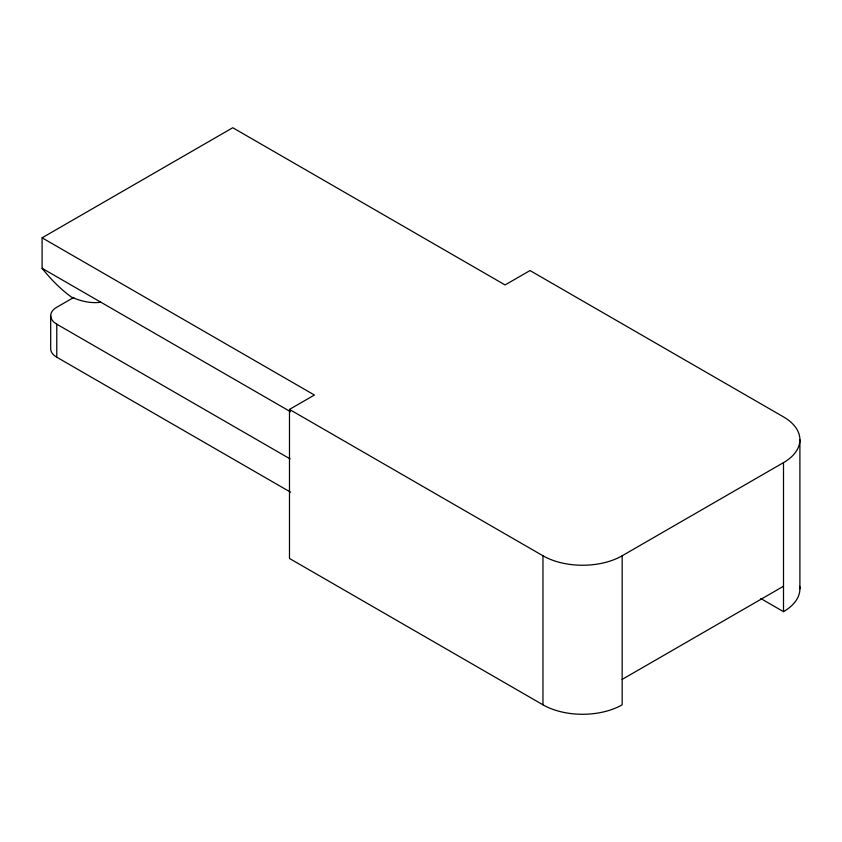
<?xml version="1.0" encoding="UTF-8"?>
<svg xmlns="http://www.w3.org/2000/svg" width="842" height="842" viewBox="0 0 842 842"><rect width="100%" height="100%" fill="white"/><g stroke="black" fill="none" stroke-linecap="round" stroke-linejoin="round"><path stroke-width="1.26" d="M100.766 302.162A90.61 47.741 52.2 0 1 71.433 297.079A90.61 43.289 56.4 0 1 42.1 268.293L42.1 237.812L232.771 127.731L505.084 284.943L530.018 270.556L783.502 416.895A56.004 32.333 0 0 1 783.502 462.626L783.502 611.66L760.779 598.546M73.812 297.405L56.772 307.246A20.745 11.977 0 0 0 56.772 324.181L56.772 357.208L290.585 492.191M783.502 462.626L622.164 555.773L622.164 704.807A56.004 32.333 0 0 1 542.964 704.807L289.48 558.457L289.48 409.423L314.413 395.024L42.1 237.812M622.164 679.399L783.502 586.253M289.48 409.423L542.964 555.773A56.004 32.333 0 0 0 622.164 555.773M42.1 268.293L290.553 411.738M56.772 324.181L290.132 458.911M799.9 439.766L799.9 588.8M542.964 555.773L542.964 704.807M50.688 315.708L50.688 348.735A20.745 11.977 0 0 0 56.772 357.208M799.742 586.39A56.004 32.333 0 0 1 783.502 611.66"/></g></svg>
